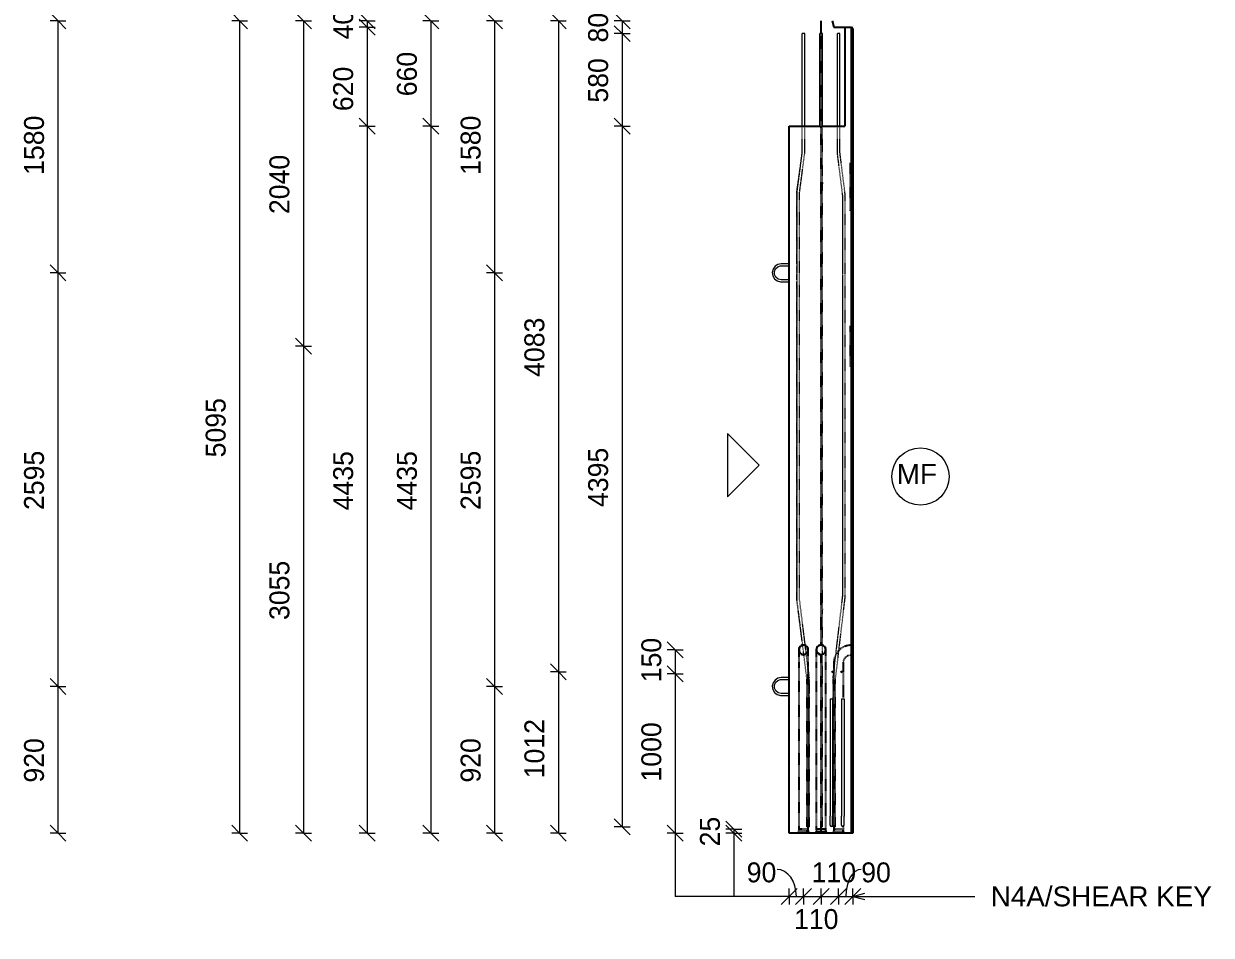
# Model space of a CAD drawing. Header units: millimetres. Extents: x -245 to 16264, y -2906 to 9309.
# Drawn here: x 8813 to 16264, y -2035 to 3682 of the extents above; entities that cross this region are included whole.
import ezdxf

# ---------------------------------------------------------------- set-up
doc = ezdxf.new("R2010")
doc.units = ezdxf.units.MM
doc.linetypes.add('Dash', pattern=[6.36, 3.18, -3.18])
for name, color, linetype, lineweight in [('A-ANNO-DIMS', 211, 'Continuous', 9), ('A-ANNO-DIMS-50', 211, 'Continuous', 9), ('A-DETL-MBND', 5, 'Continuous', 18), ('A-GENM', 13, 'Continuous', 18), ('A-WALL', 113, 'Continuous', 25), ('A-WALL-HDLN', 110, 'Dash', 25), ('G-ANNO-TEXT', 231, 'Continuous', 9), ('S-RBAR', 171, 'Continuous', 18)]:
    doc.layers.add(name, color=color, linetype=linetype, lineweight=lineweight)
doc.styles.add('Arial_1', font='arial.ttf', dxfattribs={"height": 125})
doc.styles.add('Nirmala UI Semilight', font='NirmalaS.ttf', dxfattribs={"height": 125})
doc.dimstyles.new('Arrow_Filled_-_2_5_NI_UI', dxfattribs={"dimscale": 304.8, "dimtxt": 130.920493, "dimasz": 0.328084, "dimexe": 0.164042, "dimexo": 0.0625, "dimgap": 0.164042, "dimtad": 1, "dimdec": 0, "dimzin": 0, "dimdsep": 46, "dimtxsty": 'Nirmala UI Semilight', "dimblk1": 'OBLIQUE', "dimblk2": 'OBLIQUE', "dimsah": 1, "dimcen": 0.09, "dimazin": 0, "dimtfac": 1, "dimtdec": 4, "dimtix": 1, "dimtmove": 1, "dimatfit": 3, "dimfxl": 0.164042, "dimfxlon": 1, "dimtvp": 1, "dimtolj": 1, "dimtzin": 0, "dimarcsym": 2})
doc.dimstyles.new('Arrow_Filled_-_2_5_NI_UI_1', dxfattribs={"dimscale": 304.8, "dimtxt": 130.920493, "dimasz": 0.328084, "dimexe": 0.164042, "dimexo": 0.0625, "dimgap": 0.164042, "dimtad": 1, "dimdec": 0, "dimzin": 0, "dimdsep": 46, "dimtxsty": 'Nirmala UI Semilight', "dimblk1": 'OBLIQUE', "dimblk2": 'OBLIQUE', "dimsah": 1, "dimcen": 0.09, "dimazin": 0, "dimtfac": 1, "dimtdec": 4, "dimtix": 1, "dimtmove": 0, "dimatfit": 3, "dimfxl": 0.164042, "dimfxlon": 1, "dimtvp": 1, "dimtolj": 1, "dimtzin": 0, "dimarcsym": 2})
doc.dimstyles.new('Arrow_Filled_-_2_5_NI_UI_2', dxfattribs={"dimscale": 304.8, "dimtxt": 130.920493, "dimasz": 0.328084, "dimexe": 0.164042, "dimexo": 0.0625, "dimgap": 0.164042, "dimtad": 1, "dimdec": 0, "dimzin": 0, "dimdsep": 46, "dimtxsty": 'Nirmala UI Semilight', "dimblk1": 'OBLIQUE', "dimblk2": 'OBLIQUE', "dimsah": 1, "dimcen": 0.09, "dimazin": 0, "dimtfac": 1, "dimtdec": 4, "dimtix": 1, "dimtmove": 2, "dimatfit": 3, "dimfxl": 0.164042, "dimfxlon": 1, "dimtvp": 1, "dimtolj": 1, "dimtzin": 0, "dimarcsym": 2})

# ---------------------------------------------------------------- blocks, each defined once
blk = doc.blocks.new('12_7Ø_ Lifting Insert_COLUMN - 12_9Ø Lifting insert-1653171-Elevation Right')
at = {"layer": 'A-GENM'}
for p, q in [((17735.4, 2176.3), (17685.4, 2176.3)), ((17685.4, 2163.6), (17735.4, 2163.6)), ((17735.4, 2076.3), (17685.4, 2076.3)), ((17685.4, 2063.6), (17735.4, 2063.6))]:
    blk.add_line(p, q, dxfattribs=at)
at = {"layer": 'A-GENM', "flags": 128}
for points in [[(17685.4, 2176.3), (17664.4, 2172.3), (17646.4, 2160.6), (17634, 2143.1), (17629.1, 2122.2), (17632.4, 2101), (17643.3, 2082.5), (17660.4, 2069.5), (17681.1, 2063.8), (17685.4, 2063.6)], [(17685.4, 2076.3), (17667, 2080.4), (17652.1, 2091.9), (17643.3, 2108.6), (17642.4, 2127.4), (17649.5, 2144.8), (17663.3, 2157.7), (17681.3, 2163.5), (17685.4, 2163.6)]]:
    blk.add_lwpolyline(points, dxfattribs=at)
blk = doc.blocks.new('DIMBLOCK42-Elevation Front')
at = {"layer": 'A-ANNO-DIMS-50'}
for p, q in [((9027.5, -475), (8977.5, -425)), ((9027.5, -475), (8977.5, -475)), ((9027.5, -1395), (9027.5, -475)), ((9027.5, -475), (9077.5, -525)), ((9027.5, -475), (9077.5, -475)), ((9027.5, -1395), (8977.5, -1345)), ((9027.5, -1395), (8977.5, -1395)), ((9027.5, -1395), (9077.5, -1445)), ((9027.5, -1395), (9077.5, -1395))]:
    blk.add_line(p, q, dxfattribs=at)
at = {"layer": 'A-ANNO-DIMS-50', "color": 0, "insert": (8814.4, -1077.8), "char_height": 125, "width": 342.774, "attachment_point": 1, "rotation": 90, "line_spacing_factor": 1.142579, "style": 'Nirmala UI Semilight'}
blk.add_mtext('920', dxfattribs=at)
blk = doc.blocks.new('_Oblique')
at = {"color": 0, "linetype": 'ByBlock', "lineweight": -2}
blk.add_line((-0.5, -0.5), (0.5, 0.5), dxfattribs=at)
blk = doc.blocks.new('DIMBLOCK43-Elevation Front')
at = {"layer": 'A-ANNO-DIMS-50'}
for p, q in [((9027.5, 2120), (8977.5, 2170)), ((9027.5, 2120), (8977.5, 2120)), ((9027.5, -475), (9027.5, 2120)), ((9027.5, 2120), (9077.5, 2070)), ((9027.5, 2120), (9077.5, 2120)), ((9027.5, -475), (8977.5, -425)), ((9027.5, -475), (8977.5, -475)), ((9027.5, -475), (9077.5, -525)), ((9027.5, -475), (9077.5, -475))]:
    blk.add_line(p, q, dxfattribs=at)
at = {"layer": 'A-ANNO-DIMS-50', "color": 0, "insert": (8814.4, 632.1), "char_height": 125, "width": 457.032, "attachment_point": 1, "rotation": 90, "line_spacing_factor": 1.142579, "style": 'Nirmala UI Semilight'}
blk.add_mtext('2595', dxfattribs=at)
blk = doc.blocks.new('DIMBLOCK44-Elevation Front')
at = {"layer": 'A-ANNO-DIMS-50'}
for p, q in [((9027.5, 3700), (8977.5, 3750)), ((9027.5, 3700), (8977.5, 3700)), ((9027.5, 2120), (9027.5, 3700)), ((9027.5, 3700), (9077.5, 3650)), ((9027.5, 3700), (9077.5, 3700)), ((9027.5, 2120), (8977.5, 2170)), ((9027.5, 2120), (8977.5, 2120)), ((9027.5, 2120), (9077.5, 2070)), ((9027.5, 2120), (9077.5, 2120))]:
    blk.add_line(p, q, dxfattribs=at)
at = {"layer": 'A-ANNO-DIMS-50', "color": 0, "insert": (8814.4, 2733.9), "char_height": 125, "width": 422.754, "attachment_point": 1, "rotation": 90, "line_spacing_factor": 1.142579, "style": 'Nirmala UI Semilight'}
blk.add_mtext('1580', dxfattribs=at)
blk = doc.blocks.new('DIMBLOCK89-Elevation Right')
at = {"layer": 'A-ANNO-DIMS-50'}
for p, q in [((12567.3, 3700), (12517.3, 3750)), ((12567.3, 3700), (12517.3, 3700)), ((12567.3, 3620), (12517.3, 3670)), ((12567.3, 3700), (12567.3, 3620)), ((12567.3, 3700), (12617.3, 3650)), ((12567.3, 3700), (12617.3, 3700)), ((12567.3, 3620), (12517.3, 3620)), ((12567.3, 3620), (12617.3, 3570)), ((12567.3, 3620), (12617.3, 3620))]:
    blk.add_line(p, q, dxfattribs=at)
at = {"layer": 'A-ANNO-DIMS-50', "color": 0, "insert": (12354.2, 3564.8), "char_height": 125, "width": 228.516, "attachment_point": 1, "rotation": 90, "line_spacing_factor": 1.142579, "style": 'Nirmala UI Semilight'}
blk.add_mtext('80', dxfattribs=at)
blk = doc.blocks.new('DIMBLOCK90-Elevation Right')
at = {"layer": 'A-ANNO-DIMS-50'}
for p, q in [((12567.3, 3620), (12517.3, 3670)), ((12567.3, 3620), (12517.3, 3620)), ((12567.3, 3620), (12567.3, 3040)), ((12567.3, 3620), (12617.3, 3570)), ((12567.3, 3620), (12617.3, 3620)), ((12567.3, 3040), (12517.3, 3090)), ((12567.3, 3040), (12517.3, 3040)), ((12567.3, 3040), (12617.3, 2990)), ((12567.3, 3040), (12617.3, 3040))]:
    blk.add_line(p, q, dxfattribs=at)
at = {"layer": 'A-ANNO-DIMS-50', "color": 0, "insert": (12354.2, 3187.2), "char_height": 125, "width": 342.774, "attachment_point": 1, "rotation": 90, "line_spacing_factor": 1.142579, "style": 'Nirmala UI Semilight'}
blk.add_mtext('580', dxfattribs=at)
blk = doc.blocks.new('DIMBLOCK91-Elevation Right')
at = {"layer": 'A-ANNO-DIMS-50'}
for p, q in [((12567.3, 3040), (12517.3, 3090)), ((12567.3, 3040), (12517.3, 3040)), ((12567.3, 3040), (12567.3, -1355)), ((12567.3, 3040), (12617.3, 2990)), ((12567.3, 3040), (12617.3, 3040)), ((12567.3, -1355), (12517.3, -1305)), ((12567.3, -1355), (12517.3, -1355)), ((12567.3, -1355), (12617.3, -1405)), ((12567.3, -1355), (12617.3, -1355))]:
    blk.add_line(p, q, dxfattribs=at)
at = {"layer": 'A-ANNO-DIMS-50', "color": 0, "insert": (12354.2, 650.9), "char_height": 125, "width": 459.888, "attachment_point": 1, "rotation": 90, "line_spacing_factor": 1.142579, "style": 'Nirmala UI Semilight'}
blk.add_mtext('4395', dxfattribs=at)
blk = doc.blocks.new('DIMBLOCK94-Elevation Right')
at = {"layer": 'A-ANNO-DIMS-50'}
for p, q in [((11767.3, 3700), (11717.3, 3750)), ((11767.3, 3700), (11717.3, 3700)), ((11767.3, 3700), (11767.3, 2120)), ((11767.3, 3700), (11817.3, 3650)), ((11767.3, 3700), (11817.3, 3700)), ((11767.3, 2120), (11717.3, 2170)), ((11767.3, 2120), (11717.3, 2120)), ((11767.3, 2120), (11817.3, 2070)), ((11767.3, 2120), (11817.3, 2120))]:
    blk.add_line(p, q, dxfattribs=at)
at = {"layer": 'A-ANNO-DIMS-50', "color": 0, "insert": (11554.2, 2733.9), "char_height": 125, "width": 422.754, "attachment_point": 1, "rotation": 90, "line_spacing_factor": 1.142579, "style": 'Nirmala UI Semilight'}
blk.add_mtext('1580', dxfattribs=at)
blk = doc.blocks.new('DIMBLOCK95-Elevation Right')
at = {"layer": 'A-ANNO-DIMS-50'}
for p, q in [((11767.3, 2120), (11717.3, 2170)), ((11767.3, 2120), (11717.3, 2120)), ((11767.3, 2120), (11767.3, -475)), ((11767.3, 2120), (11817.3, 2070)), ((11767.3, 2120), (11817.3, 2120)), ((11767.3, -475), (11717.3, -425)), ((11767.3, -475), (11717.3, -475)), ((11767.3, -475), (11817.3, -525)), ((11767.3, -475), (11817.3, -475))]:
    blk.add_line(p, q, dxfattribs=at)
at = {"layer": 'A-ANNO-DIMS-50', "color": 0, "insert": (11554.2, 632.1), "char_height": 125, "width": 457.032, "attachment_point": 1, "rotation": 90, "line_spacing_factor": 1.142579, "style": 'Nirmala UI Semilight'}
blk.add_mtext('2595', dxfattribs=at)
blk = doc.blocks.new('DIMBLOCK96-Elevation Right')
at = {"layer": 'A-ANNO-DIMS-50'}
for p, q in [((11767.3, -475), (11717.3, -425)), ((11767.3, -475), (11717.3, -475)), ((11767.3, -475), (11767.3, -1395)), ((11767.3, -475), (11817.3, -525)), ((11767.3, -475), (11817.3, -475)), ((11767.3, -1395), (11717.3, -1345)), ((11767.3, -1395), (11717.3, -1395)), ((11767.3, -1395), (11817.3, -1445)), ((11767.3, -1395), (11817.3, -1395))]:
    blk.add_line(p, q, dxfattribs=at)
at = {"layer": 'A-ANNO-DIMS-50', "color": 0, "insert": (11554.2, -1077.8), "char_height": 125, "width": 342.774, "attachment_point": 1, "rotation": 90, "line_spacing_factor": 1.142579, "style": 'Nirmala UI Semilight'}
blk.add_mtext('920', dxfattribs=at)
blk = doc.blocks.new('DIMBLOCK98-Elevation Right')
at = {"layer": 'A-ANNO-DIMS-50'}
for p, q in [((11367.3, 3700), (11317.3, 3750)), ((11367.3, 3700), (11317.3, 3700)), ((11367.3, 3700), (11367.3, 3040)), ((11367.3, 3700), (11417.3, 3650)), ((11367.3, 3700), (11417.3, 3700)), ((11367.3, 3040), (11317.3, 3090)), ((11367.3, 3040), (11317.3, 3040)), ((11367.3, 3040), (11417.3, 2990)), ((11367.3, 3040), (11417.3, 3040))]:
    blk.add_line(p, q, dxfattribs=at)
at = {"layer": 'A-ANNO-DIMS-50', "color": 0, "insert": (11154.2, 3227.2), "char_height": 125, "width": 342.774, "attachment_point": 1, "rotation": 90, "line_spacing_factor": 1.142579, "style": 'Nirmala UI Semilight'}
blk.add_mtext('660', dxfattribs=at)
blk = doc.blocks.new('DIMBLOCK99-Elevation Right')
at = {"layer": 'A-ANNO-DIMS-50'}
for p, q in [((11367.3, 3040), (11317.3, 3090)), ((11367.3, 3040), (11317.3, 3040)), ((11367.3, 3040), (11367.3, -1395)), ((11367.3, 3040), (11417.3, 2990)), ((11367.3, 3040), (11417.3, 3040)), ((11367.3, -1395), (11317.3, -1345)), ((11367.3, -1395), (11317.3, -1395)), ((11367.3, -1395), (11417.3, -1445)), ((11367.3, -1395), (11417.3, -1395))]:
    blk.add_line(p, q, dxfattribs=at)
at = {"layer": 'A-ANNO-DIMS-50', "color": 0, "insert": (11154.2, 629.7), "char_height": 125, "width": 462.744, "attachment_point": 1, "rotation": 90, "line_spacing_factor": 1.142579, "style": 'Nirmala UI Semilight'}
blk.add_mtext('4435', dxfattribs=at)
blk = doc.blocks.new('DIMBLOCK102-Elevation Right')
at = {"layer": 'A-ANNO-DIMS-50'}
for p, q in [((10967.3, 3700), (10917.3, 3750)), ((10967.3, 3660), (10917.3, 3710)), ((10967.3, 3700), (10917.3, 3700)), ((10967.3, 3660), (10917.3, 3660)), ((10967.3, 3700), (10967.3, 3660)), ((10967.3, 3700), (11017.3, 3650)), ((10967.3, 3700), (11017.3, 3700)), ((10967.3, 3660), (11017.3, 3610)), ((10967.3, 3660), (11017.3, 3660))]:
    blk.add_line(p, q, dxfattribs=at)
at = {"layer": 'A-ANNO-DIMS-50', "color": 0, "insert": (10754.2, 3583.6), "char_height": 125, "width": 231.372, "attachment_point": 1, "rotation": 90, "line_spacing_factor": 1.142579, "style": 'Nirmala UI Semilight'}
blk.add_mtext('40', dxfattribs=at)
blk = doc.blocks.new('DIMBLOCK103-Elevation Right')
at = {"layer": 'A-ANNO-DIMS-50'}
for p, q in [((10967.3, 3660), (10917.3, 3710)), ((10967.3, 3660), (10917.3, 3660)), ((10967.3, 3660), (10967.3, 3040)), ((10967.3, 3660), (11017.3, 3610)), ((10967.3, 3660), (11017.3, 3660)), ((10967.3, 3040), (10917.3, 3090)), ((10967.3, 3040), (10917.3, 3040)), ((10967.3, 3040), (11017.3, 2990)), ((10967.3, 3040), (11017.3, 3040))]:
    blk.add_line(p, q, dxfattribs=at)
at = {"layer": 'A-ANNO-DIMS-50', "color": 0, "insert": (10754.2, 3133.8), "char_height": 125, "width": 342.774, "attachment_point": 1, "rotation": 90, "line_spacing_factor": 1.142579, "style": 'Nirmala UI Semilight'}
blk.add_mtext('620', dxfattribs=at)
blk = doc.blocks.new('DIMBLOCK104-Elevation Right')
at = {"layer": 'A-ANNO-DIMS-50'}
for p, q in [((10967.3, 3040), (10917.3, 3090)), ((10967.3, 3040), (10917.3, 3040)), ((10967.3, 3040), (10967.3, -1395)), ((10967.3, 3040), (11017.3, 2990)), ((10967.3, 3040), (11017.3, 3040)), ((10967.3, -1395), (10917.3, -1345)), ((10967.3, -1395), (10917.3, -1395)), ((10967.3, -1395), (11017.3, -1445)), ((10967.3, -1395), (11017.3, -1395))]:
    blk.add_line(p, q, dxfattribs=at)
at = {"layer": 'A-ANNO-DIMS-50', "color": 0, "insert": (10754.2, 629.7), "char_height": 125, "width": 462.744, "attachment_point": 1, "rotation": 90, "line_spacing_factor": 1.142579, "style": 'Nirmala UI Semilight'}
blk.add_mtext('4435', dxfattribs=at)
blk = doc.blocks.new('DIMBLOCK107-Elevation Right')
at = {"layer": 'A-ANNO-DIMS-50'}
for p, q in [((10567.3, 3700), (10517.3, 3750)), ((10567.3, 3700), (10517.3, 3700)), ((10567.3, 3700), (10567.3, 1659.6)), ((10567.3, 3700), (10617.3, 3650)), ((10567.3, 3700), (10617.3, 3700)), ((10567.3, 1659.6), (10517.3, 1709.6)), ((10567.3, 1659.6), (10517.3, 1659.6)), ((10567.3, 1659.6), (10617.3, 1609.6)), ((10567.3, 1659.6), (10617.3, 1659.6))]:
    blk.add_line(p, q, dxfattribs=at)
at = {"layer": 'A-ANNO-DIMS-50', "color": 0, "insert": (10354.2, 2488.2), "char_height": 125, "width": 459.888, "attachment_point": 1, "rotation": 90, "line_spacing_factor": 1.142579, "style": 'Nirmala UI Semilight'}
blk.add_mtext('2040', dxfattribs=at)
blk = doc.blocks.new('DIMBLOCK108-Elevation Right')
at = {"layer": 'A-ANNO-DIMS-50'}
for p, q in [((10567.3, 1659.6), (10517.3, 1709.6)), ((10567.3, 1659.6), (10517.3, 1659.6)), ((10567.3, 1659.6), (10567.3, -1395)), ((10567.3, 1659.6), (10617.3, 1609.6)), ((10567.3, 1659.6), (10617.3, 1659.6)), ((10567.3, -1395), (10517.3, -1345)), ((10567.3, -1395), (10517.3, -1395)), ((10567.3, -1395), (10617.3, -1445)), ((10567.3, -1395), (10617.3, -1395))]:
    blk.add_line(p, q, dxfattribs=at)
at = {"layer": 'A-ANNO-DIMS-50', "color": 0, "insert": (10354.2, -58.1), "char_height": 125, "width": 457.032, "attachment_point": 1, "rotation": 90, "line_spacing_factor": 1.142579, "style": 'Nirmala UI Semilight'}
blk.add_mtext('3055', dxfattribs=at)
blk = doc.blocks.new('DIMBLOCK109-Elevation Right')
at = {"layer": 'A-ANNO-DIMS-50'}
for p, q in [((10167.3, 3700), (10117.3, 3750)), ((10167.3, 3700), (10117.3, 3700)), ((10167.3, 3700), (10167.3, -1395)), ((10167.3, 3700), (10217.3, 3650)), ((10167.3, 3700), (10217.3, 3700)), ((10167.3, -1395), (10117.3, -1345)), ((10167.3, -1395), (10117.3, -1395)), ((10167.3, -1395), (10217.3, -1445)), ((10167.3, -1395), (10217.3, -1395))]:
    blk.add_line(p, q, dxfattribs=at)
at = {"layer": 'A-ANNO-DIMS-50', "color": 0, "insert": (9954.2, 962.1), "char_height": 125, "width": 457.032, "attachment_point": 1, "rotation": 90, "line_spacing_factor": 1.142579, "style": 'Nirmala UI Semilight'}
blk.add_mtext('5095', dxfattribs=at)
blk = doc.blocks.new('DIMBLOCK111-Elevation Right')
at = {"layer": 'A-ANNO-DIMS-50'}
for p, q in [((13616, -1791.4), (13666, -1741.4)), ((13616, -1791.4), (13616, -1741.4)), ((13705.8, -1791.4), (13755.8, -1741.4)), ((13705.8, -1791.4), (13705.8, -1741.4)), ((13616, -1791.4), (13566, -1841.4)), ((13616, -1791.4), (13705.8, -1791.4)), ((13616, -1791.4), (13616, -1841.4)), ((13705.8, -1791.4), (13655.8, -1841.4)), ((13705.8, -1791.4), (13705.8, -1841.4))]:
    blk.add_line(p, q, dxfattribs=at)
blk.add_ellipse((13539.6, -1791.4), major_axis=(0, 169), ratio=0.717574, start_param=4.712389, end_param=6.283185, dxfattribs=at)
at = {"layer": 'A-ANNO-DIMS-50', "color": 0, "insert": (13349.2, -1578.3), "char_height": 125, "width": 228.516, "attachment_point": 1, "line_spacing_factor": 1.142579, "style": 'Nirmala UI Semilight'}
blk.add_mtext('90', dxfattribs=at)
blk = doc.blocks.new('DIMBLOCK112-Elevation Right')
at = {"layer": 'A-ANNO-DIMS-50'}
for p, q in [((13705.8, -1791.4), (13755.8, -1741.4)), ((13705.8, -1791.4), (13705.8, -1741.4)), ((13815.8, -1791.4), (13865.8, -1741.4)), ((13815.8, -1791.4), (13815.8, -1741.4)), ((13705.8, -1791.4), (13655.8, -1841.4)), ((13705.8, -1791.4), (13815.8, -1791.4)), ((13705.8, -1791.4), (13705.8, -1841.4)), ((13815.8, -1791.4), (13765.8, -1841.4)), ((13815.8, -1791.4), (13815.8, -1841.4))]:
    blk.add_line(p, q, dxfattribs=at)
at = {"layer": 'A-ANNO-DIMS-50', "color": 0, "insert": (13646.5, -1871.1), "char_height": 125, "width": 274.219, "attachment_point": 1, "line_spacing_factor": 1.142579, "style": 'Nirmala UI Semilight'}
blk.add_mtext('110', dxfattribs=at)
blk = doc.blocks.new('DIMBLOCK113-Elevation Right')
at = {"layer": 'A-ANNO-DIMS-50'}
for p, q in [((13815.8, -1791.4), (13865.8, -1741.4)), ((13815.8, -1791.4), (13815.8, -1741.4)), ((13926, -1791.4), (13976, -1741.4)), ((13926, -1791.4), (13926, -1741.4)), ((13815.8, -1791.4), (13765.8, -1841.4)), ((13815.8, -1791.4), (13926, -1791.4)), ((13815.8, -1791.4), (13815.8, -1841.4)), ((13926, -1791.4), (13876, -1841.4)), ((13926, -1791.4), (13926, -1841.4))]:
    blk.add_line(p, q, dxfattribs=at)
at = {"layer": 'A-ANNO-DIMS-50', "color": 0, "insert": (13756.6, -1578.3), "char_height": 125, "width": 274.219, "attachment_point": 1, "line_spacing_factor": 1.142579, "style": 'Nirmala UI Semilight'}
blk.add_mtext('110', dxfattribs=at)
blk = doc.blocks.new('DIMBLOCK114-Elevation Right')
at = {"layer": 'A-ANNO-DIMS-50'}
for p, q in [((13926, -1791.4), (13976, -1741.4)), ((13926, -1791.4), (13926, -1741.4)), ((14016, -1791.4), (14066, -1741.4)), ((14016, -1791.4), (14016, -1741.4)), ((13926, -1791.4), (13876, -1841.4)), ((13926, -1791.4), (14016, -1791.4)), ((13926, -1791.4), (13926, -1841.4)), ((14016, -1791.4), (13966, -1841.4)), ((14016, -1791.4), (14016, -1841.4))]:
    blk.add_line(p, q, dxfattribs=at)
blk.add_ellipse((14068, -1791.4), major_axis=(0, 169), ratio=0.574073, start_param=0, end_param=1.570796, dxfattribs=at)
at = {"layer": 'A-ANNO-DIMS-50', "color": 0, "insert": (14068, -1578.3), "char_height": 125, "width": 228.516, "attachment_point": 1, "line_spacing_factor": 1.142579, "style": 'Nirmala UI Semilight'}
blk.add_mtext('90', dxfattribs=at)
blk = doc.blocks.new('DIMBLOCK115-Elevation Right')
at = {"layer": 'A-ANNO-DIMS-50'}
for p, q in [((13269.1, -1370), (13219.1, -1320)), ((13269.1, -1395), (13219.1, -1345)), ((13269.1, -1370), (13219.1, -1370)), ((13269.1, -1395), (13219.1, -1395)), ((13269.1, -1370), (13269.1, -1395)), ((13269.1, -1370), (13319.1, -1420)), ((13269.1, -1370), (13319.1, -1370)), ((13269.1, -1395), (13319.1, -1445)), ((13269.1, -1395), (13319.1, -1395))]:
    blk.add_line(p, q, dxfattribs=at)
at = {"layer": 'A-ANNO-DIMS-50', "color": 0, "insert": (13056, -1477.7), "char_height": 125, "width": 228.516, "attachment_point": 1, "rotation": 90, "line_spacing_factor": 1.142579, "style": 'Nirmala UI Semilight'}
blk.add_mtext('25', dxfattribs=at)
blk = doc.blocks.new('DIMBLOCK116-Elevation Right')
at = {"layer": 'A-ANNO-DIMS-50'}
for p, q in [((12901.1, -245), (12851.1, -195)), ((12901.1, -245), (12851.1, -245)), ((12901.1, -245), (12901.1, -395)), ((12901.1, -245), (12951.1, -295)), ((12901.1, -245), (12951.1, -245)), ((12901.1, -395), (12851.1, -345)), ((12901.1, -395), (12851.1, -395)), ((12901.1, -395), (12951.1, -445)), ((12901.1, -395), (12951.1, -395))]:
    blk.add_line(p, q, dxfattribs=at)
at = {"layer": 'A-ANNO-DIMS-50', "color": 0, "insert": (12688.1, -448.5), "char_height": 125, "width": 308.496, "attachment_point": 1, "rotation": 90, "line_spacing_factor": 1.142579, "style": 'Nirmala UI Semilight'}
blk.add_mtext('150', dxfattribs=at)
blk = doc.blocks.new('DIMBLOCK117-Elevation Right')
at = {"layer": 'A-ANNO-DIMS-50'}
for p, q in [((12901.1, -395), (12851.1, -345)), ((12901.1, -395), (12851.1, -395)), ((12901.1, -395), (12901.1, -1395)), ((12901.1, -395), (12951.1, -445)), ((12901.1, -395), (12951.1, -395)), ((12901.1, -1395), (12851.1, -1345)), ((12901.1, -1395), (12851.1, -1395)), ((12901.1, -1395), (12951.1, -1445)), ((12901.1, -1395), (12951.1, -1395))]:
    blk.add_line(p, q, dxfattribs=at)
at = {"layer": 'A-ANNO-DIMS-50', "color": 0, "insert": (12688.1, -1071.1), "char_height": 125, "width": 422.754, "attachment_point": 1, "rotation": 90, "line_spacing_factor": 1.142579, "style": 'Nirmala UI Semilight'}
blk.add_mtext('1000', dxfattribs=at)
blk = doc.blocks.new('DIMBLOCK121-Elevation Right')
at = {"layer": 'A-ANNO-DIMS-50'}
for p, q in [((12167.3, 3700), (12117.3, 3750)), ((12167.3, 3700), (12117.3, 3700)), ((12167.3, 3700), (12167.3, -383)), ((12167.3, 3700), (12217.3, 3650)), ((12167.3, 3700), (12217.3, 3700)), ((12167.3, -383), (12117.3, -333)), ((12167.3, -383), (12117.3, -383)), ((12167.3, -383), (12217.3, -433)), ((12167.3, -383), (12217.3, -383))]:
    blk.add_line(p, q, dxfattribs=at)
at = {"layer": 'A-ANNO-DIMS-50', "color": 0, "insert": (11954.2, 1466.9), "char_height": 125, "width": 459.888, "attachment_point": 1, "rotation": 90, "line_spacing_factor": 1.142579, "style": 'Nirmala UI Semilight'}
blk.add_mtext('4083', dxfattribs=at)
blk = doc.blocks.new('DIMBLOCK122-Elevation Right')
at = {"layer": 'A-ANNO-DIMS-50'}
for p, q in [((12167.3, -383), (12117.3, -333)), ((12167.3, -383), (12117.3, -383)), ((12167.3, -383), (12167.3, -1395)), ((12167.3, -383), (12217.3, -433)), ((12167.3, -383), (12217.3, -383)), ((12167.3, -1395), (12117.3, -1345)), ((12167.3, -1395), (12117.3, -1395)), ((12167.3, -1395), (12217.3, -1445)), ((12167.3, -1395), (12217.3, -1395))]:
    blk.add_line(p, q, dxfattribs=at)
at = {"layer": 'A-ANNO-DIMS-50', "color": 0, "insert": (11954.2, -1050.9), "char_height": 125, "width": 388.477, "attachment_point": 1, "rotation": 90, "line_spacing_factor": 1.142579, "style": 'Nirmala UI Semilight'}
blk.add_mtext('1012', dxfattribs=at)

msp = doc.modelspace()

# ---------------------------------------------------------------- hatches: boundary and pattern name
at = {"layer": 'S-RBAR'}
h = msp.add_hatch(color=256, dxfattribs=at)
edge = h.paths.add_edge_path()
edge.add_arc((13888.4, -383), 5, 0, 360)
for points in [[(13888.4, -388), (13893.4, -383), (13888.4, -378), (13883.5, -383.2)], [(13945.2, -388), (13950.2, -383), (13945.2, -378), (13940.2, -383)]]:
    msp.add_hatch(color=256, dxfattribs=at).paths.add_polyline_path(points)
h = msp.add_hatch(color=256, dxfattribs=at)
edge = h.paths.add_edge_path()
edge.add_arc((13945.2, -383), 5, 0, 360)

# ---------------------------------------------------------------- linework, layer by layer
at = {"layer": 'A-DETL-MBND'}
for p, q in [((13229.4, 1111.7), (13229.4, 715.7)), ((13427.3, 913.7), (13229.4, 1111.7)), ((13229.4, 715.7), (13427.3, 913.7)), ((12901.1, -1395), (12901.1, -1791.4)), ((13269.1, -1395), (13269.1, -1791.4)), ((13616, -1791.4), (12901.1, -1791.4))]:
    msp.add_line(p, q, dxfattribs=at)
msp.add_circle((14439.5, 841.9), 180, dxfattribs=at)
at = {"layer": 'A-WALL'}
for p, q in [((13816, 3620), (13816, 3700)), ((13886, 3700), (13896, 3660)), ((13896, 3660), (14006, 3660)), ((13966, 3660), (13966, 3040)), ((14006, -1395), (14006, 3660)), ((14016, 3650), (14006, 3660)), ((14016, 3650), (14016, -1395)), ((13616, -1395), (13616, 3040)), ((13616, 3040), (13966, 3040)), ((13816, -215), (13815.8, -215)), ((13815.8, -275), (13816, -275)), ((14016, -1395), (13616, -1395))]:
    msp.add_line(p, q, dxfattribs=at)
at = {"layer": 'A-WALL', "flags": 128}
for points in [[(13705.8, -215), (13690.7, -219), (13679.8, -230.1), (13675.8, -245)], [(13735.8, -245), (13731.7, -230), (13720.7, -219), (13705.8, -215)], [(13815.8, -215), (13800.7, -219), (13789.8, -230.1), (13785.8, -245)], [(13845.8, -245), (13841.7, -230), (13830.7, -219), (13816, -215)], [(13675.8, -245), (13679.8, -260), (13690.8, -271), (13705.8, -275)], [(13705.8, -275), (13720.8, -271), (13731.8, -259.9), (13735.8, -245)], [(13785.8, -245), (13789.8, -260), (13800.8, -271), (13815.8, -275)], [(13816, -275), (13831, -270.9), (13841.9, -259.8), (13845.8, -245)]]:
    msp.add_lwpolyline(points, dxfattribs=at)
at = {"layer": 'A-WALL'}
for centre, start, end in [((13705.8, -245), 120.83477, 149.6007), ((13705.8, -245), 90.72277, 119.42205), ((13705.8, -245), 61.01893, 89.26615), ((13705.8, -245), 30.83544, 59.60001), ((13815.8, -245), 120.83477, 149.6007), ((13815.8, -245), 90.72277, 119.42205), ((13815.8, -245), 61.23802, 88.87819), ((13815.8, -245), 30.93578, 59.75171), ((13705.8, -245), 150.6865, 179.60536), ((13705.8, -245), 180.44448, 209.70316), ((13705.8, -245), 210.81679, 239.61923), ((13705.8, -245), 241.01733, 269.26778), ((13705.8, -245), 270.72113, 299.42371), ((13705.8, -245), 300.81589, 329.62017), ((13705.8, -245), 0.39157, 29.75661), ((13705.8, -245), 330.73878, 359.55202), ((13815.8, -245), 150.6865, 179.60536), ((13815.8, -245), 180.44448, 209.70316), ((13815.8, -245), 210.81679, 239.61923), ((13815.8, -245), 241.01733, 269.26778), ((13815.8, -245), 271.09044, 299.91453), ((13815.8, -245), 301.28756, 330.12414), ((13815.8, -245), 0.38996, 29.87586), ((13815.8, -245), 331.32846, 359.54807)]:
    msp.add_arc(centre, 30, start, end, dxfattribs=at)
at = {"layer": 'A-WALL-HDLN'}
for p, q in [((13816, -215), (13816, 3620)), ((14016, 2809.6), (14001, 2809.6)), ((14001, 2509.6), (14001, 2809.6)), ((14001, 2789.8), (14001, 2807.4)), ((14001, 2509.6), (14016, 2509.6)), ((14001, 1531.3), (14001, 1787.9)), ((14016, -215), (14006, -215)), ((13816, -1395), (13816, -275)), ((14006, -275), (14016, -275)), ((13675.8, -325), (13675.8, -1376.1)), ((13735.8, -370.8), (13735.8, -325)), ((13735.8, -1376.1), (13735.8, -371.6)), ((13785.8, -325), (13785.8, -1377)), ((13845.8, -1375.3), (13845.8, -325)), ((13896, -325), (13896, -381.5)), ((13956, -552.5), (13956, -325)), ((13896, -382.3), (13896, -1375.3)), ((13678.3, -1370), (13668.3, -1395)), ((13738.3, -1382.5), (13673.3, -1382.5)), ((13733.3, -1370), (13678.3, -1370)), ((13743.3, -1395), (13733.3, -1370)), ((13788.6, -1370), (13778.6, -1395)), ((13783, -1384), (13849.2, -1384)), ((13843.6, -1370), (13788.6, -1370)), ((13853.6, -1395), (13843.6, -1370)), ((13898.2, -1370), (13888.2, -1395)), ((13893.2, -1382.5), (13958.2, -1382.5)), ((13953.2, -1370), (13898.2, -1370)), ((13963.2, -1395), (13953.2, -1370)), ((13956, -1376.9), (13956, -1351.4))]:
    msp.add_line(p, q, dxfattribs=at)
at = {"layer": 'A-WALL-HDLN', "flags": 128}
for points in [[(14006, -215), (13976.2, -219.1), (13948.6, -231.1), (13925.4, -250.1), (13908.7, -273.9)], [(13675.8, -245.4), (13675.8, -249.1), (13675.8, -261), (13675.8, -279.4), (13675.8, -302.5), (13675.8, -325)], [(13735.8, -325), (13735.8, -299.7), (13735.8, -277), (13735.8, -259.3), (13735.8, -248.2), (13735.8, -245.4)], [(13785.8, -245.4), (13785.8, -249.1), (13785.8, -261), (13785.8, -279.4), (13785.8, -302.5), (13785.8, -325)], [(13845.8, -325), (13845.8, -299.7), (13845.8, -277), (13845.8, -259.3), (13845.8, -248.2), (13845.8, -245.4)], [(13908.6, -274), (13908.1, -274.8), (13898.2, -303.1), (13896, -325)], [(13956, -325), (13960, -305.2), (13971.6, -288.7), (13988.8, -278), (14006, -275)]]:
    msp.add_lwpolyline(points, dxfattribs=at)
at = {"layer": 'G-ANNO-TEXT', "color": 250}
for q in [(14090.9, -1771.3), (14090.9, -1811.5), (14780.6, -1791.4)]:
    msp.add_line((14015.9, -1791.4), q, dxfattribs=at)
at = {"layer": 'S-RBAR'}
for p, q in [((13714, 3620), (13698, 3620)), ((13698, 3040), (13698, 3620)), ((13714, 3040), (13714, 3620)), ((13824, 3620), (13808, 3620)), ((13808, 3040), (13808, 3620)), ((13824, 3040), (13824, 3620)), ((13934, 3620), (13918, 3620)), ((13918, 3040), (13918, 3620)), ((13934, 3040), (13934, 3620)), ((13707.7, -274.7), (13705.6, -258.1)), ((13808, -274), (13808, -266.6)), ((13824, -273.8), (13824, -267.3)), ((13888.4, -378), (13883.5, -383.2)), ((13883.5, -383.2), (13888.4, -388)), ((13893.4, -383), (13888.4, -378)), ((13888.4, -388), (13893.4, -383)), ((13945.2, -378), (13940.2, -383)), ((13940.2, -383), (13945.2, -388)), ((13950.2, -383), (13945.2, -378)), ((13945.2, -388), (13950.2, -383)), ((13872.1, -552.5), (13872.1, -1289)), ((13872.1, -552.5), (13888.1, -552.5)), ((13888.1, -552.5), (13888.1, -1289)), ((13943.9, -552.5), (13943.9, -1289)), ((13943.9, -552.5), (13959.9, -552.5)), ((13959.9, -552.5), (13959.9, -1289)), ((13872.1, -1344.5), (13872.1, -1289)), ((13888.1, -1344.5), (13888.1, -1289)), ((13943.9, -1344.5), (13943.9, -1289)), ((13959.9, -1344.5), (13959.9, -1289))]:
    msp.add_line(p, q, dxfattribs=at)
at = {"layer": 'S-RBAR', "linetype": 'Dash'}
for p, q in [((13698, 2878.6), (13698, 3040)), ((13714, 2878.6), (13714, 3040)), ((13824, 2878.6), (13824, 3040)), ((13918, 2878.6), (13918, 3040)), ((13934, 2878.6), (13934, 3040)), ((13664.7, 2632.7), (13696.9, 2867.9)), ((13665.5, 2628), (13697.6, 2872.7)), ((13681.4, 2625.9), (13713.4, 2870.7)), ((13697.6, 2872.7), (13698, 2878.3)), ((13698, 2878.3), (13698, 2878.6)), ((13713.4, 2870.7), (13713.7, 2874.7)), ((13713.7, 2874.7), (13714, 2878.6)), ((13824, 2871.7), (13824, 2878.6)), ((13824, 2685.8), (13824, 2871.7)), ((13918.2, 2874.7), (13918, 2878.6)), ((13918.5, 2870.7), (13918.2, 2874.7)), ((13951.5, 2605.7), (13918.5, 2870.7)), ((13934, 2878.3), (13934, 2878.6)), ((13934.3, 2872.7), (13934, 2878.3)), ((13967.4, 2607.7), (13934.3, 2872.7)), ((13824, 2685.8), (13824, 2678.8)), ((13664.1, 2624.6), (13664.4, 2628.7)), ((13664.1, 2176.3), (13664.1, 2624.6)), ((13664.4, 2628.7), (13664.7, 2632.7)), ((13665, 2620), (13665.3, 2624)), ((13665, 73.9), (13665, 2620)), ((13665.3, 2624), (13665.5, 2628)), ((13681, 2620), (13681.3, 2625.6)), ((13681, 73.9), (13681, 2620)), ((13681.3, 2625.6), (13681.4, 2625.9)), ((13824, 11.6), (13824, 2678.8)), ((13951.6, 2601.5), (13951.4, 2606.4)), ((13951.5, 2605.4), (13951.5, 2605.7)), ((13951.9, 2599.8), (13951.5, 2605.4)), ((13951.6, 2133.1), (13951.6, 2601.5)), ((13951.9, 95.2), (13951.9, 2599.8)), ((13967.6, 2603.8), (13967.4, 2607.7)), ((13967.9, 2599.8), (13967.6, 2603.8)), ((13967.9, 95.2), (13967.9, 2599.8)), ((13664.1, 2076.3), (13664.1, 2163.7)), ((13951.6, 93.4), (13951.6, 2106.9)), ((13664.1, 69), (13664.1, 2063.7)), ((13891.5, -419.7), (13951.5, 89.6)), ((13907.4, -421.5), (13967.4, 87.7)), ((13951.4, 88.6), (13951.6, 93.4)), ((13951.5, 89.6), (13951.9, 95.2)), ((13967.4, 87.7), (13967.9, 95.2)), ((13664.6, 61.3), (13664.1, 69)), ((13696.9, -187.9), (13664.6, 61.3)), ((13665.5, 66.3), (13665, 73.9)), ((13705.6, -258.1), (13665.5, 66.3)), ((13681.3, 68.3), (13681, 73.9)), ((13741.8, -419.6), (13681.3, 68.3)), ((13824, 11.6), (13824, 5.1)), ((13824, -267.2), (13824, 5.1)), ((13735.7, -363.1), (13715, -203.4)), ((13725.9, -421.6), (13707.7, -274.8)), ((13824, -420.6), (13824, -273.9)), ((13742.9, -418.7), (13735.8, -363.9)), ((13726.2, -427.2), (13725.9, -421.6)), ((13726.2, -1355), (13726.2, -427.2)), ((13742.2, -427.2), (13741.8, -419.6)), ((13742.2, -1355), (13742.2, -427.2)), ((13743.5, -518.7), (13743.5, -431.4)), ((13824, -427.2), (13824, -420.6)), ((13824, -1355), (13824, -427.2)), ((13891.1, -427.2), (13891.5, -419.7)), ((13891.1, -1355), (13891.1, -427.2)), ((13907.1, -427.2), (13907.4, -421.5)), ((13907.1, -1355), (13907.1, -427.2)), ((13743.5, -1355), (13743.5, -531.4)), ((13742.2, -1355), (13726.2, -1355)), ((13743.5, -1355), (13742.2, -1355)), ((13824, -1355), (13816, -1355)), ((13907.1, -1355), (13891.1, -1355))]:
    msp.add_line(p, q, dxfattribs=at)
at = {"layer": 'S-RBAR'}
for centre in [(13888.4, -383), (13945.2, -383)]:
    msp.add_circle(centre, 5, dxfattribs=at)
for centre in [(13880.1, -1344.5), (13951.9, -1344.5)]:
    msp.add_arc(centre, 8, 180, 0, dxfattribs=at)

# ---------------------------------------------------------------- block references
at = {"layer": 'A-GENM'}
for p in [(-4119.5, 0), (-4119.5, -2595)]:
    msp.add_blockref('12_7Ø_ Lifting Insert_COLUMN - 12_9Ø Lifting insert-1653171-Elevation Right', p, dxfattribs=at)

# ---------------------------------------------------------------- texts
at = {"layer": 'G-ANNO-TEXT', "color": 7, "char_height": 125, "attachment_point": 1, "style": 'Arial_1'}
for s, insert, width in [('MF', (14290.9, 920.9), 300.633), ('N4A/SHEAR KEY', (14880.6, -1728.9), 1675.527)]:
    msp.add_mtext(s, dxfattribs=dict(at, insert=insert, width=width))

# ---------------------------------------------------------------- dimensions: what is measured, and where the dimension line sits
at = {"layer": 'A-ANNO-DIMS'}
for base, p1, p2, override, picture, middle in [((10967.3, 3660), (11017.3, 3700), (11017.3, 3660), {"dimpost": '<>', "dimfxl": 40}, 'DIMBLOCK102-Elevation Right', (10852.7, 3680)), ((9027.5, 3700), (8977.5, 2120), (8977.5, 3700), {"dimpost": '<>', "dimfxl": 1580}, 'DIMBLOCK44-Elevation Front', (8912.6, 2910)), ((10167.3, -1395), (10217.3, 3700), (10217.3, -1395), {"dimpost": '<>', "dimfxl": 5095}, 'DIMBLOCK109-Elevation Right', (10052.7, 1152.5)), ((10567.3, 1659.6), (10617.3, 3700), (10617.3, 1659.6), {"dimpost": '<>', "dimfxl": 2040.402361}, 'DIMBLOCK107-Elevation Right', (10452.7, 2679.8)), ((11367.3, 3040), (11417.3, 3700), (11417.3, 3040), {"dimpost": '<>', "dimfxl": 660}, 'DIMBLOCK98-Elevation Right', (11252.7, 3370)), ((11767.3, 2120), (11817.3, 3700), (11817.3, 2120), {"dimpost": '<>', "dimfxl": 1580}, 'DIMBLOCK94-Elevation Right', (11652.4, 2910)), ((12167.3, -383), (12217.3, 3700), (12217.3, -383), {"dimpost": '<>', "dimfxl": 4083}, 'DIMBLOCK121-Elevation Right', (12052.7, 1658.5)), ((12567.3, 3620), (12617.3, 3700), (12617.3, 3620), {"dimpost": '<>', "dimfxl": 80}, 'DIMBLOCK89-Elevation Right', (12452.7, 3660)), ((12567.3, 3040), (12617.3, 3620), (12617.3, 3040), {"dimpost": '<>', "dimfxl": 580}, 'DIMBLOCK90-Elevation Right', (12452.7, 3330)), ((10967.3, -1395), (11017.3, 3040), (11017.3, -1395), {"dimpost": '<>', "dimfxl": 4435}, 'DIMBLOCK104-Elevation Right', (10852.7, 822.5)), ((11367.3, -1395), (11417.3, 3040), (11417.3, -1395), {"dimpost": '<>', "dimfxl": 4435}, 'DIMBLOCK99-Elevation Right', (11252.7, 822.5)), ((12567.3, -1355), (12617.3, 3040), (12617.3, -1355), {"dimpost": '<>', "dimfxl": 4395}, 'DIMBLOCK91-Elevation Right', (12452.7, 842.5)), ((9027.5, 2120), (8977.5, -475), (8977.5, 2120), {"dimpost": '<>', "dimfxl": 2595}, 'DIMBLOCK43-Elevation Front', (8912.9, 822.5)), ((11767.3, -475), (11817.3, 2120), (11817.3, -475), {"dimpost": '<>', "dimfxl": 2595}, 'DIMBLOCK95-Elevation Right', (11652.7, 822.5)), ((10567.3, -1395), (10617.3, 1659.6), (10617.3, -1395), {"dimpost": '<>', "dimfxl": 3054.597639}, 'DIMBLOCK108-Elevation Right', (10452.7, 132.3)), ((12901.1, -395), (12951.1, -245), (12951.1, -395), {"dimpost": '<>', "dimfxl": 150}, 'DIMBLOCK116-Elevation Right', (12786.2, -320)), ((12167.3, -1395), (12217.3, -383), (12217.3, -1395), {"dimpost": '<>', "dimfxl": 1012}, 'DIMBLOCK122-Elevation Right', (12052.4, -889)), ((12901.1, -1395), (12951.1, -395), (12951.1, -1395), {"dimpost": '<>', "dimfxl": 1000}, 'DIMBLOCK117-Elevation Right', (12786.2, -895)), ((9027.5, -475), (8977.5, -1395), (8977.5, -475), {"dimpost": '<>', "dimfxl": 920}, 'DIMBLOCK42-Elevation Front', (8912.9, -935)), ((11767.3, -1395), (11817.3, -475), (11817.3, -1395), {"dimpost": '<>', "dimfxl": 920}, 'DIMBLOCK96-Elevation Right', (11652.7, -935)), ((13269.1, -1395), (13319.1, -1370), (13319.1, -1395), {"dimpost": '<>', "dimfxl": 25}, 'DIMBLOCK115-Elevation Right', (13154.5, -1382.5))]:
    dim = msp.add_linear_dim(base=base, p1=p1, p2=p2, angle=90, dimstyle='Arrow_Filled_-_2_5_NI_UI_1', override=override, dxfattribs=at)
    dim.commit()
    dim.dimension.update_dxf_attribs({"geometry": picture, "text_midpoint": middle})
dim = msp.add_linear_dim(base=(10967.3, 3040), p1=(11017.3, 3660), p2=(11017.3, 3040), angle=90, dimstyle='Arrow_Filled_-_2_5_NI_UI_2', override={"dimpost": '<>', "dimfxl": 620}, dxfattribs=at)
dim.commit()
dim.dimension.update_dxf_attribs({"geometry": 'DIMBLOCK103-Elevation Right', "text_midpoint": (10837.6, 3305.2), "dimtype": 160, "text_rotation": 90})
for base, p1, p2, dimstyle, override, picture, middle in [((13705.8, -1791.4), (13616, -1741.4), (13705.8, -1741.4), 'Arrow_Filled_-_2_5_NI_UI', {"dimpost": '<>', "dimfxl": 89.804998}, 'DIMBLOCK111-Elevation Right', (13463.4, -1661.7)), ((14016, -1791.4), (13926, -1741.4), (14016, -1741.4), 'Arrow_Filled_-_2_5_NI_UI', {"dimpost": '<>', "dimfxl": 90}, 'DIMBLOCK114-Elevation Right', (14182.3, -1661.7)), ((13815.8, -1791.4), (13705.8, -1741.4), (13815.8, -1741.4), 'Arrow_Filled_-_2_5_NI_UI_2', {"dimpost": '<>', "dimfxl": 110}, 'DIMBLOCK112-Elevation Right', (13783.6, -1954.5))]:
    dim = msp.add_linear_dim(base=base, p1=p1, p2=p2, dimstyle=dimstyle, override=override, dxfattribs=at)
    dim.commit()
    dim.dimension.update_dxf_attribs({"geometry": picture, "text_midpoint": middle, "dimtype": 160})
dim = msp.add_linear_dim(base=(13926, -1791.4), p1=(13815.8, -1741.4), p2=(13926, -1741.4), dimstyle='Arrow_Filled_-_2_5_NI_UI_1', override={"dimpost": '<>', "dimfxl": 110.195002}, dxfattribs=at)
dim.commit()
dim.dimension.update_dxf_attribs({"geometry": 'DIMBLOCK113-Elevation Right', "text_midpoint": (13870.9, -1676.5)})

doc.saveas('drawing.dxf')
